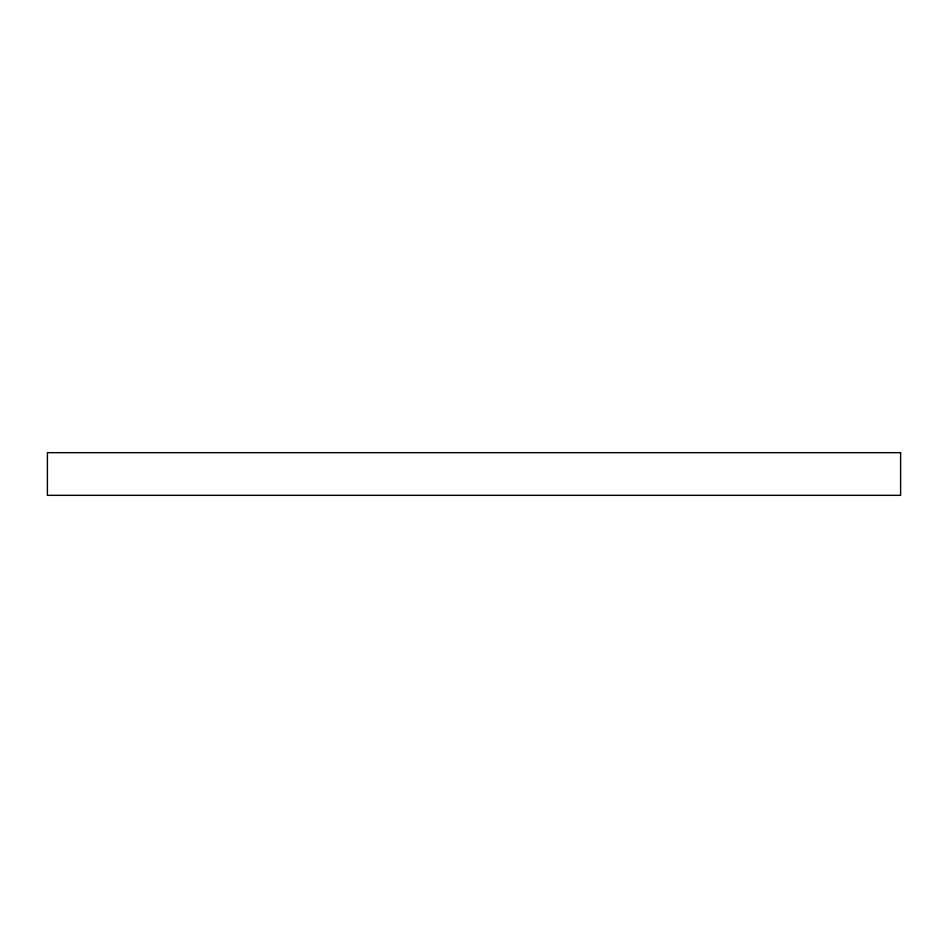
<?xml version="1.0" encoding="UTF-8"?>
<svg xmlns="http://www.w3.org/2000/svg" width="948" height="948" viewBox="0 0 948 948"><rect width="100%" height="100%" fill="white"/><g stroke="black" fill="none" stroke-linecap="round" stroke-linejoin="round"><path stroke-width="1.42" d="M900.6 452.67L47.4 452.67L47.4 495.33L900.6 495.33L900.6 452.67"/></g></svg>
